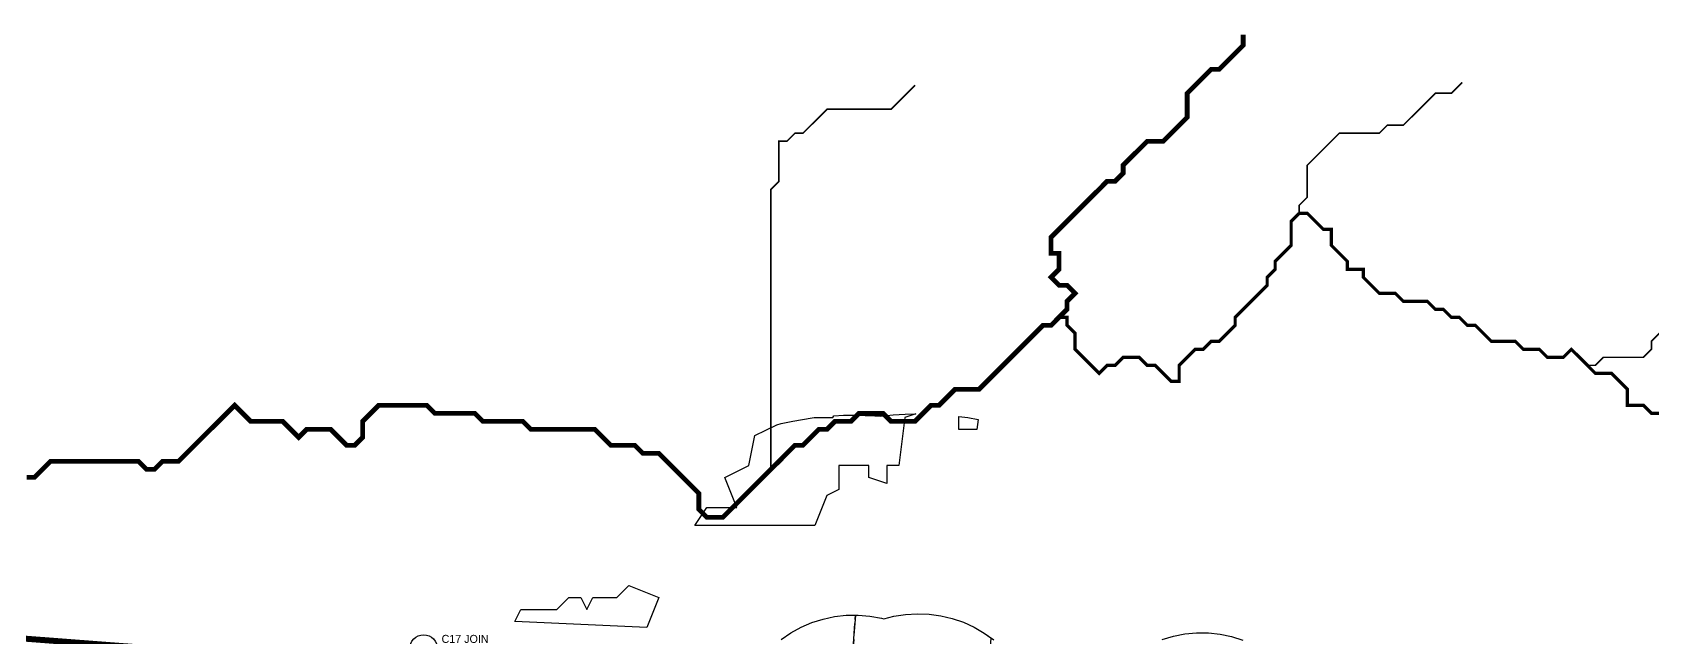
# Model space of a CAD drawing. Header units: metres. Extents: x 440276 to 476894, y 2561381 to 2578972.
# Drawn here: x 445897 to 446707, y 2567629 to 2567932 of the extents above; entities that cross this region are included whole.
import ezdxf

# ---------------------------------------------------------------- set-up
doc = ezdxf.new("R2010")
doc.units = ezdxf.units.M
doc.header["$LTSCALE"] = 8
doc.linetypes.add('DASHED', pattern=[1.524, 1.27, -0.254])
for name, color, linetype in [('A_CATCHMENTS', 7, 'Continuous'), ('A_ENVELOPE', 3, 'Continuous'), ('A_MAIN_PIPE', 5, 'Continuous'), ('A_OUTLET_LABEL', 7, 'Continuous'), ('A_OUTLETS', 7, 'Continuous'), ('A_STREAMS', 5, 'Continuous'), ('A_WADI', 4, 'Continuous')]:
    doc.layers.add(name, color=color, linetype=linetype)

msp = doc.modelspace()

# ---------------------------------------------------------------- linework, layer by layer
at = {"layer": 'A_CATCHMENTS', "color": 2, "linetype": 'DASHED'}
msp.add_lwpolyline([(446271.44, 2567628.22), (446276.29, 2567631.56), (446281.44, 2567634.41), (446286.85, 2567636.74), (446292.46, 2567638.53), (446298.22, 2567639.76), (446304.07, 2567640.42), (446308.62, 2567640.49), (446305.83, 2567601.8)], dxfattribs=at)
at = {"layer": 'A_CATCHMENTS', "color": 1, "linetype": 'DASHED'}
msp.add_lwpolyline([(446356.42, 2567582.59), (446354.99, 2567580.42), (446343.45, 2567572.06), (446339.33, 2567577.9), (446336.92, 2567579.79), (446323.95, 2567598.14), (446305.83, 2567601.8), (446308.62, 2567640.49), (446309.95, 2567640.51), (446315.82, 2567640.02), (446321.61, 2567638.95), (446322.89, 2567638.58), (446327.87, 2567639.89), (446333.68, 2567640.83), (446339.56, 2567641.19), (446345.45, 2567640.97), (446351.28, 2567640.18), (446357.01, 2567638.82), (446362.58, 2567636.9), (446367.93, 2567634.45), (446373.02, 2567631.49), (446376.39, 2567629.05), (446374.07, 2567595.38), (446356.42, 2567582.59)], close=True, dxfattribs=at)
msp.add_lwpolyline([(446461.91, 2567628.36), (446467.56, 2567630.01), (446473.34, 2567631.11), (446479.21, 2567631.63), (446485.1, 2567631.57), (446490.95, 2567630.94), (446496.71, 2567629.73), (446502.33, 2567627.97)], dxfattribs=at)
at = {"layer": 'A_ENVELOPE', "color": 3}
for points in [[(446271.44, 2567628.22), (446276.29, 2567631.56), (446281.44, 2567634.41), (446286.85, 2567636.74), (446292.46, 2567638.53), (446298.22, 2567639.76), (446304.07, 2567640.42), (446309.95, 2567640.51), (446315.82, 2567640.02), (446321.61, 2567638.95), (446322.89, 2567638.58), (446327.87, 2567639.89), (446333.68, 2567640.83), (446339.56, 2567641.19), (446345.45, 2567640.97), (446351.28, 2567640.18), (446357.01, 2567638.82), (446362.58, 2567636.9), (446367.93, 2567634.45), (446373.02, 2567631.49), (446377.79, 2567628.04)], [(446461.91, 2567628.36), (446467.56, 2567630.01), (446473.34, 2567631.11), (446479.21, 2567631.63), (446485.1, 2567631.57), (446490.95, 2567630.94), (446496.71, 2567629.73), (446502.33, 2567627.97)]]:
    msp.add_lwpolyline(points, dxfattribs=at)
at = {"layer": 'A_MAIN_PIPE', "color": 5, "const_width": 3}
msp.add_lwpolyline([(445555.28, 2567654.51), (446003.63, 2567620.29), (446474.1, 2567587.83), (446559.28, 2567582.2), (446569.88, 2567581.47), (446580.47, 2567580.74), (446594.98, 2567579.74), (446601.66, 2567579.28), (446612.25, 2567578.55), (446622.84, 2567577.82), (446633.43, 2567577.07), (446644.01, 2567576.32), (446653.1, 2567575.66), (446665.17, 2567574.77), (446675.75, 2567573.97), (446686.34, 2567573.17), (446699.17, 2567572.19), (446707.52, 2567571.56), (446718.12, 2567570.76)], dxfattribs=at)
at = {"layer": 'A_OUTLETS', "color": 5}
msp.add_circle((446092.72, 2567623.58), 7, dxfattribs=at)
at = {"layer": 'A_STREAMS', "color": 5}
for points, const_width in [([(446502.48, 2567930.7), (446502.48, 2567929.48), (446502.48, 2567925.48), (446498.48, 2567921.48), (446494.47, 2567917.47), (446490.47, 2567913.47), (446486.47, 2567913.47), (446482.47, 2567909.47), (446478.47, 2567905.47), (446474.47, 2567901.47), (446474.47, 2567897.46), (446474.47, 2567893.46), (446474.47, 2567889.46), (446470.46, 2567885.46), (446466.46, 2567881.46), (446462.46, 2567877.46), (446458.46, 2567877.46), (446454.46, 2567877.46), (446450.45, 2567873.45), (446446.45, 2567869.45), (446442.45, 2567865.45), (446442.45, 2567861.45), (446438.45, 2567857.45), (446434.45, 2567857.45), (446430.45, 2567853.44), (446426.44, 2567849.44), (446422.44, 2567845.44), (446418.44, 2567841.44), (446414.44, 2567837.44), (446410.44, 2567833.44), (446406.44, 2567829.43), (446406.44, 2567825.43), (446406.44, 2567821.43), (446410.44, 2567821.43), (446410.44, 2567817.43), (446410.44, 2567813.43), (446406.44, 2567809.43), (446410.44, 2567805.42), (446414.44, 2567805.42), (446418.44, 2567801.42), (446414.44, 2567797.42), (446414.44, 2567793.42), (446410.44, 2567789.42)], 2.4), ([(446338.41, 2567905.47), (446334.4, 2567901.47), (446330.4, 2567897.46), (446326.4, 2567893.46), (446322.4, 2567893.46), (446318.4, 2567893.46), (446314.4, 2567893.46), (446310.39, 2567893.46), (446306.39, 2567893.46), (446302.39, 2567893.46), (446298.39, 2567893.46), (446294.39, 2567893.46), (446290.38, 2567889.46), (446286.38, 2567885.46), (446282.38, 2567881.46), (446278.38, 2567881.46), (446274.38, 2567877.46), (446270.38, 2567877.46), (446270.38, 2567873.45), (446270.38, 2567869.45), (446270.38, 2567865.45), (446270.38, 2567861.45), (446270.38, 2567857.45), (446266.37, 2567853.44), (446266.37, 2567849.44), (446266.37, 2567845.44), (446266.37, 2567841.44), (446266.37, 2567837.44), (446266.37, 2567833.44), (446266.37, 2567829.43), (446266.37, 2567825.43), (446266.37, 2567821.43), (446266.37, 2567817.43), (446266.37, 2567813.43), (446266.37, 2567809.43), (446266.37, 2567805.42), (446266.37, 2567801.42), (446266.37, 2567797.42), (446266.37, 2567793.42), (446266.37, 2567789.42), (446266.37, 2567785.41), (446266.37, 2567781.41), (446266.37, 2567777.41), (446266.37, 2567773.41), (446266.37, 2567769.41), (446266.37, 2567765.41), (446266.37, 2567761.4), (446266.37, 2567757.4), (446266.37, 2567753.4), (446266.37, 2567749.4), (446266.37, 2567745.4), (446266.37, 2567741.39), (446266.37, 2567737.39), (446266.37, 2567733.39), (446266.37, 2567729.39), (446266.37, 2567725.39), (446266.37, 2567721.39), (446266.37, 2567717.38), (446266.37, 2567713.38)], 0.8), ([(446611.96, 2567906.9), (446610.52, 2567905.47), (446606.52, 2567901.47), (446602.52, 2567901.47), (446598.52, 2567901.47), (446594.52, 2567897.46), (446590.52, 2567893.46), (446586.51, 2567889.46), (446582.51, 2567885.46), (446578.51, 2567885.46), (446574.51, 2567885.46), (446570.51, 2567881.46), (446566.51, 2567881.46), (446562.5, 2567881.46), (446558.5, 2567881.46), (446554.5, 2567881.46), (446550.5, 2567881.46), (446546.5, 2567877.46), (446542.49, 2567873.45), (446538.49, 2567869.45), (446534.49, 2567865.45), (446534.49, 2567861.45), (446534.49, 2567857.45), (446534.49, 2567853.44), (446534.49, 2567849.44), (446530.49, 2567845.44), (446530.49, 2567841.44)], 0.8), ([(446530.49, 2567841.44), (446526.49, 2567837.44), (446526.49, 2567833.44), (446526.49, 2567829.43), (446526.49, 2567825.43), (446522.49, 2567821.43), (446518.48, 2567817.43), (446518.48, 2567813.43), (446514.48, 2567809.43), (446514.48, 2567805.42), (446510.48, 2567801.42), (446506.48, 2567797.42), (446502.48, 2567793.42), (446498.48, 2567789.42), (446498.48, 2567785.41), (446494.47, 2567781.41), (446490.47, 2567777.41), (446486.47, 2567777.41), (446482.47, 2567773.41), (446478.47, 2567773.41), (446474.47, 2567769.41), (446470.46, 2567765.41), (446470.46, 2567761.4), (446470.46, 2567757.4), (446466.46, 2567757.4), (446462.46, 2567761.4), (446458.46, 2567765.41), (446454.46, 2567765.41), (446450.45, 2567769.41), (446446.45, 2567769.41), (446442.45, 2567769.41), (446438.45, 2567765.41), (446434.45, 2567765.41), (446430.45, 2567761.4), (446426.44, 2567765.41), (446422.44, 2567769.41), (446418.44, 2567773.41), (446418.44, 2567777.41), (446418.44, 2567781.41), (446414.44, 2567785.41), (446414.44, 2567789.42), (446410.44, 2567789.42)], 1.6), ([(446674.55, 2567765.41), (446670.55, 2567769.41), (446666.55, 2567773.41), (446662.55, 2567769.41), (446658.55, 2567769.41), (446654.54, 2567769.41), (446650.54, 2567773.41), (446646.54, 2567773.41), (446642.54, 2567773.41), (446638.54, 2567777.41), (446634.53, 2567777.41), (446630.53, 2567777.41), (446626.53, 2567777.41), (446622.53, 2567781.41), (446618.53, 2567785.41), (446614.53, 2567785.41), (446610.52, 2567789.42), (446606.52, 2567789.42), (446602.52, 2567793.42), (446598.52, 2567793.42), (446594.52, 2567797.42), (446590.52, 2567797.42), (446586.51, 2567797.42), (446582.51, 2567797.42), (446578.51, 2567801.42), (446574.51, 2567801.42), (446570.51, 2567801.42), (446566.51, 2567805.42), (446562.5, 2567809.43), (446562.5, 2567813.43), (446558.5, 2567813.43), (446554.5, 2567813.43), (446554.5, 2567817.43), (446550.5, 2567821.43), (446546.5, 2567825.43), (446546.5, 2567829.43), (446546.5, 2567833.44), (446542.49, 2567833.44), (446538.49, 2567837.44), (446534.49, 2567841.44), (446530.49, 2567841.44)], 1.6), ([(446410.44, 2567789.42), (446406.44, 2567785.41), (446402.43, 2567785.41), (446398.43, 2567781.41), (446394.43, 2567777.41), (446390.43, 2567773.41), (446386.43, 2567769.41), (446382.42, 2567765.41), (446378.42, 2567761.4), (446374.42, 2567757.4), (446370.42, 2567753.4), (446366.42, 2567753.4), (446362.42, 2567753.4), (446358.41, 2567753.4), (446354.41, 2567749.4), (446350.41, 2567745.4), (446346.41, 2567745.4), (446342.41, 2567741.39), (446338.41, 2567737.39), (446334.4, 2567737.39), (446330.4, 2567737.39), (446326.4, 2567737.39), (446322.4, 2567741.39), (446318.4, 2567741.39), (446314.4, 2567741.39), (446310.39, 2567741.39), (446306.39, 2567737.39), (446302.39, 2567737.39), (446298.39, 2567737.39), (446294.39, 2567733.39), (446290.38, 2567733.39), (446286.38, 2567729.39), (446282.38, 2567725.39), (446278.38, 2567725.39), (446274.38, 2567721.39), (446270.38, 2567717.38), (446266.37, 2567713.38)], 2.4), ([(446710.57, 2567781.41), (446706.57, 2567777.41), (446706.57, 2567773.41), (446702.56, 2567769.41), (446698.56, 2567769.41), (446694.56, 2567769.41), (446690.56, 2567769.41), (446686.56, 2567769.41), (446682.56, 2567769.41), (446678.55, 2567765.41), (446674.55, 2567765.41)], 0.8), ([(446710.57, 2567741.39), (446706.57, 2567741.39), (446702.56, 2567745.4), (446698.56, 2567745.4), (446694.56, 2567745.4), (446694.56, 2567749.4), (446694.56, 2567753.4), (446690.56, 2567757.4), (446686.56, 2567761.4), (446682.56, 2567761.4), (446678.55, 2567761.4), (446674.55, 2567765.41)], 1.6), ([(446266.37, 2567713.38), (446262.37, 2567709.38), (446258.37, 2567705.38), (446254.37, 2567701.38), (446250.37, 2567697.38), (446246.37, 2567693.37), (446242.36, 2567689.37), (446238.36, 2567689.37), (446234.36, 2567689.37), (446230.36, 2567693.37), (446230.36, 2567697.38), (446230.36, 2567701.38), (446226.36, 2567705.38), (446222.35, 2567709.38), (446218.35, 2567713.38), (446214.35, 2567717.38), (446210.35, 2567721.39), (446206.35, 2567721.39), (446202.35, 2567721.39), (446198.34, 2567725.39), (446194.34, 2567725.39), (446190.34, 2567725.39), (446186.34, 2567725.39), (446182.34, 2567729.39), (446178.34, 2567733.39), (446174.33, 2567733.39), (446170.33, 2567733.39), (446166.33, 2567733.39), (446162.33, 2567733.39), (446158.33, 2567733.39), (446154.33, 2567733.39), (446150.32, 2567733.39), (446146.32, 2567733.39), (446142.32, 2567737.39), (446138.32, 2567737.39), (446134.32, 2567737.39), (446130.31, 2567737.39), (446126.31, 2567737.39), (446122.31, 2567737.39), (446118.31, 2567741.39), (446114.31, 2567741.39), (446110.31, 2567741.39), (446106.3, 2567741.39), (446102.3, 2567741.39), (446098.3, 2567741.39), (446094.3, 2567745.4), (446090.3, 2567745.4), (446086.3, 2567745.4), (446082.29, 2567745.4), (446078.29, 2567745.4), (446074.29, 2567745.4), (446070.29, 2567745.4), (446066.29, 2567741.39), (446062.29, 2567737.39), (446062.29, 2567733.39), (446062.29, 2567729.39), (446058.28, 2567725.39), (446054.28, 2567725.39), (446050.28, 2567729.39), (446046.28, 2567733.39), (446042.28, 2567733.39), (446038.27, 2567733.39), (446034.27, 2567733.39), (446030.27, 2567729.39), (446026.27, 2567733.39), (446022.27, 2567737.39), (446018.27, 2567737.39), (446014.26, 2567737.39), (446010.26, 2567737.39), (446006.26, 2567737.39), (446002.26, 2567741.39), (445998.26, 2567745.4), (445994.26, 2567741.39), (445990.25, 2567737.39), (445986.25, 2567733.39), (445982.25, 2567729.39), (445978.25, 2567725.39), (445974.25, 2567721.39), (445970.24, 2567717.38), (445966.24, 2567717.38), (445962.24, 2567717.38), (445958.24, 2567713.38), (445954.24, 2567713.38), (445950.24, 2567717.38), (445946.23, 2567717.38), (445942.23, 2567717.38), (445938.23, 2567717.38), (445934.23, 2567717.38), (445930.23, 2567717.38), (445926.23, 2567717.38), (445922.22, 2567717.38), (445918.22, 2567717.38), (445914.22, 2567717.38), (445910.22, 2567717.38), (445906.22, 2567717.38), (445902.22, 2567713.38), (445898.21, 2567709.38), (445894.21, 2567709.38)], 2.4)]:
    msp.add_lwpolyline(points, dxfattribs=dict(at, const_width=const_width))
at = {"layer": 'A_WADI', "color": 4}
for points in [[(446297.31, 2567739.24), (446297.9, 2567740.11), (446302.63, 2567740.41), (446308.52, 2567740.5), (446318.33, 2567740.16), (446321.1, 2567739.92), (446327.56, 2567740.64), (446333.43, 2567741), (446338.8, 2567741.07), (446333.31, 2567739.24), (446330.31, 2567715.24), (446324.31, 2567715.24), (446324.31, 2567706.24), (446315.31, 2567709.24), (446315.31, 2567715.24), (446300.31, 2567715.24), (446300.31, 2567703.24), (446294.31, 2567700.24), (446288.31, 2567685.24), (446228.31, 2567685.24), (446234.31, 2567694.24), (446249.31, 2567694.24), (446243.31, 2567709.24), (446255.31, 2567715.24), (446258.31, 2567730.24), (446269.27, 2567735.72), (446271.55, 2567736.32), (446277.3, 2567737.55), (446286.99, 2567739.13), (446287.92, 2567739.24), (446297.31, 2567739.24)], [(446369.31, 2567733.24), (446360.31, 2567733.24), (446360.31, 2567739.87), (446364.74, 2567739.27), (446370.03, 2567738.28), (446369.31, 2567733.24)], [(446210.31, 2567649.24), (446204.31, 2567634.24), (446138.31, 2567637.24), (446141.31, 2567643.24), (446159.31, 2567643.24), (446165.31, 2567649.24), (446171.31, 2567649.24), (446174.31, 2567643.24), (446177.31, 2567649.24), (446189.31, 2567649.24), (446195.31, 2567655.24), (446210.31, 2567649.24)]]:
    msp.add_lwpolyline(points, close=True, dxfattribs=at)

# ---------------------------------------------------------------- texts
at = {"layer": 'A_OUTLET_LABEL', "color": 5}
msp.add_text('C17 JOIN', height=4, dxfattribs=at).set_placement((446101.72, 2567626.58))

doc.saveas('drawing.dxf')
